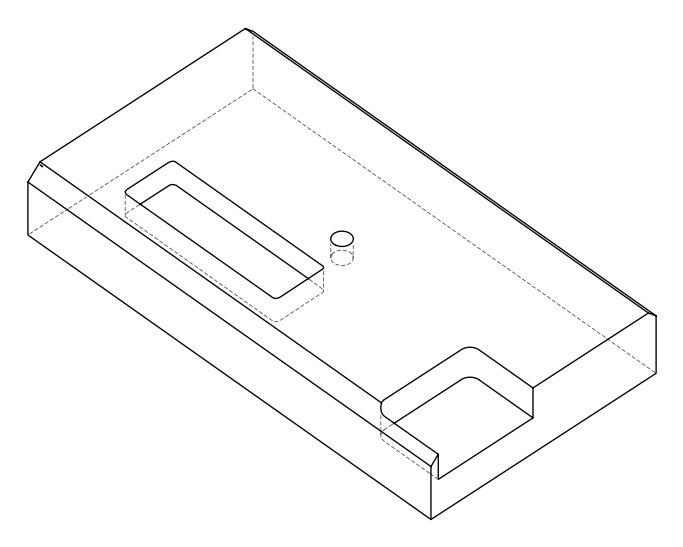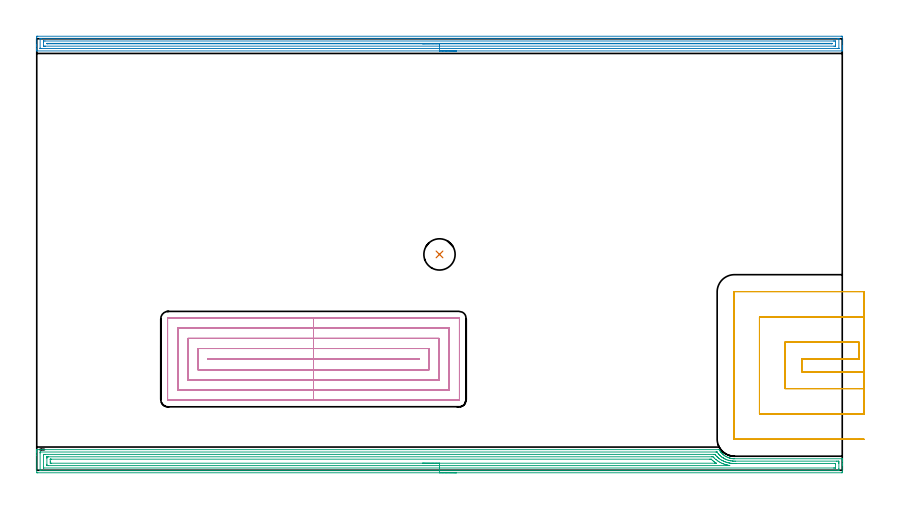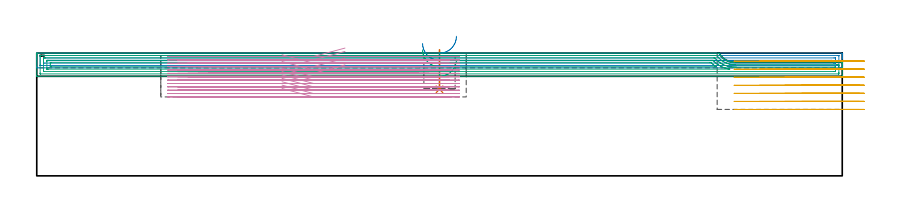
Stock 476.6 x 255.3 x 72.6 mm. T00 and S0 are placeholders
(PLAN: 5 operations, 3 tool changes, 92.8 min)
(1 INDEXABLE_INSERT_DRILL_BLIND_HOLE_FROM_SOLID | STEP1POCKET | NXT0302_008 | 0.1 min | 5682 mm3)
(2 AREA_MILL | FG_CHAMFER_SURFACE | UGT0205_001 | 15.41 min | 18037 mm3)
(3 AREA_MILL_1 | FG_CHAMFER_SURFACE_1 | UGT0205_001 | 18.26 min | 44727 mm3)
(4 MILL_RECTANGULAR_POCKET | POCKET_RECTANGULAR_STRAIGHT | NXT0201_009 | Follow Part, ap 2, ae 75% | 46.71 min | 264057 mm3)
(5 MILL_SLOT | SLOT_PARTIAL_RECTANGULAR | UGT0201_094 | Follow Part, ap 5, ae 75% | 12.31 min | 262164 mm3)
(TOOL NXT0302_008 | Index. Insert Drill 18.5mm [880-D1850L25-05] | D18.5 PA176 FL93 Z2)
(TOOL UGT0205_001 | Chamfer Mill 20 x 3 x 45 deg. | D20 FL50 Z2)
(TOOL NXT0201_009 | ENDMILL 8mm [2P460-0800-NA 1630] | D8 FL26 Z6)
(TOOL UGT0201_094 | End mill 20 mm | D20 FL38 Z4)
(OP 1 INDEXABLE_INSERT_DRILL_BLIND_HOLE_FROM_SOLID)
G17 G21 G94 G90
T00 M6
G54
G17 G0 G90 X238.3 Y127.7 S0 M3
G43 Z82.6 H1
G94 G81 G98 Z51.2 F250. R74.6
G80
M5
M2
(OP 2 AREA_MILL)
G17 G21 G94 G90
T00 M6
G54
G17 G0 G90 X248.3 Y248.1 S1061 M3
G43 Z82.6 H0
G94 G1 X248.262 Z81.728 F250.
X248.148 Z80.863
X247.959 Z80.012
X247.697 Z79.18
X247.363 Z78.374
X246.96 Z77.6
X246.492 Z76.864
X245.96 Z76.172
X245.371 Z75.529
X244.728 Z74.94
X244.036 Z74.408
X243.3 Z73.94
X242.526 Z73.537
X241.72 Z73.203
X240.888 Z72.941
X240.036 Z72.752
X239.172 Z72.638
X238.3 Z72.6
X0.174
X0.01 Y248.102 Z72.588
X0.002 Y248.254 Z72.439
X0. Y248.411 Z72.288
Y248.695 Z72.005
Y249.378 Z71.317
Y250.597 Z70.1
Y251.133 Z69.561
Y251.743 Z68.952
Y256.132 Z64.566
X0.003 Y256.4 Z64.297
X0.01 Y256.792 Z63.905
X0.217 Y256.797 Z63.902
X0.621 Y256.8 Z63.9
X475.979 Y256.799 Z63.901
X476.383 Y256.797 Z63.902
X476.59 Y256.792 Z63.905
X476.6 Y256.4 Z64.297
Y251.133 Z69.561
Y250.597 Z70.1
Y250.256 Z70.44
Y249.719 Z70.977
Y249.378 Z71.317
Y248.695 Z72.005
Y248.411 Z72.288
X476.598 Y248.254 Z72.439
X476.59 Y248.102 Z72.588
X476.426 Y248.1 Z72.6
X238.3
Y249.514 Z71.186
X2.408 Y249.515 Z71.185
X2.267 Y249.516 Z71.184
X2.05 Y249.521 Z71.179
X2.009 Y249.526 Z71.174
X2.005 Y249.556 Z71.144
X2.002 Y249.588 Z71.112
X2. Y249.778 Z70.922
X2.001 Y255.178 Z65.522
X2.004 Y255.285 Z65.415
X2.01 Y255.355 Z65.345
X2.015 Y255.38 Z65.32
X2.031 Y255.381 Z65.319
X2.408 Y255.385 Z65.315
X2.547 Y255.386 Z65.314
X474.192 Y255.385 Z65.315
X474.333 Y255.384 Z65.316
X474.55 Y255.379 Z65.321
X474.591 Y255.374 Z65.326
X474.595 Y255.344 Z65.356
X474.598 Y255.312 Z65.388
X474.6 Y255.122 Z65.578
X474.599 Y249.722 Z70.978
X474.596 Y249.615 Z71.085
X474.59 Y249.545 Z71.155
X474.585 Y249.521 Z71.18
X474.568 Y249.519 Z71.181
X474.192 Y249.515 Z71.185
X474.053 Y249.514 Z71.186
X238.3
Y250.928 Z69.772
X5.088 Y250.929 Z69.771
X4.4 Y250.932 Z69.768
X4.195 Y250.935 Z69.765
X4.01 Y250.949 Z69.751
X4.004 Y251.133 Z69.567
X4.001 Y251.324 Z69.376
X4. Y253.08 Z67.62
X4.004 Y253.767 Z66.933
X4.006 Y253.952 Z66.748
X4.018 Y253.965 Z66.735
X4.039 Y253.968 Z66.732
X4.09 Y253.97 Z66.73
X4.195 Y253.971 Z66.729
X4.88 Y253.972 Z66.728
X471.512 Y253.971 Z66.729
X472.2 Y253.968 Z66.732
X472.405 Y253.965 Z66.735
X472.59 Y253.951 Z66.749
X472.595 Y253.767 Z66.933
X472.599 Y253.576 Z67.124
X472.6 Y251.82 Z68.88
X472.596 Y251.133 Z69.567
X472.594 Y250.948 Z69.752
X472.582 Y250.935 Z69.765
X472.561 Y250.932 Z69.768
X472.51 Y250.93 Z69.77
X472.405 Y250.929 Z69.771
X471.72 Y250.928 Z69.772
X238.3
Y252.343 Z68.357
X6.319
X6.21 Y252.345 Z68.355
X6.01 Y252.352 Z68.348
X6.008 Y252.45 Z68.25
X6.01 Y252.548 Z68.152
X6.21 Y252.555 Z68.145
X6.32 Y252.557 Z68.143
X470.281
X470.39 Y252.555 Z68.145
X470.59 Y252.548 Z68.152
X470.592 Y252.45 Z68.25
X470.59 Y252.352 Z68.348
X470.39 Y252.345 Z68.355
X470.28 Y252.343 Z68.357
X238.3
X237.428 Z68.395
X236.564 Z68.509
X235.712 Z68.698
X234.88 Z68.96
X234.074 Z69.294
X233.3 Z69.697
X232.564 Z70.166
X231.872 Z70.697
X231.229 Z71.286
X230.64 Z71.929
X230.108 Z72.622
X229.64 Z73.357
X229.237 Z74.131
X228.903 Z74.937
X228.641 Z75.769
X228.452 Z76.621
X228.338 Z77.486
X228.3 Z78.357
G0 Z82.6
M5
M2
(OP 3 AREA_MILL_1)
G17 G21 G94 G90
T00 M6
G54
G17 G0 G90 X248.3 Y-1.5 S1061 M3
G43 Z82.6 H0
Z68.9
G94 G1 X248.262 Z68.028 F250.
X248.148 Z67.164
X247.959 Z66.312
X247.697 Z65.48
X247.363 Z64.674
X246.96 Z63.9
X246.492 Z63.164
X245.96 Z62.472
X245.371 Z61.829
X244.728 Z61.24
X244.036 Z60.709
X243.3 Z60.24
X242.526 Z59.837
X241.72 Z59.503
X240.888 Z59.241
X240.036 Z59.052
X239.172 Z58.938
X238.3 Z58.9
X0.621
X0.329 Y-1.497 Z58.902
X0.01 Y-1.492 Z58.906
X0. Y-1.169 Z59.229
Y8.919 Z69.314
Y10.357 Z70.753
Y10.704 Z71.099
Y11.398 Z71.798
Y11.73 Z72.13
X0.007 Y12.141 Z72.533
X0.01 Y12.197 Z72.588
X0.174 Y12.2 Z72.6
X403.603
X403.793 Y12.197 Z72.589
X403.853 Y12.112 Z72.507
X403.894 Y12.042 Z72.437
X404.013 Y11.838 Z72.238
X404.05 Y11.775 Z72.174
X404.077 Y11.728 Z72.128
X404.161 Y11.596 Z71.994
X404.353 Y11.288 Z71.688
X404.43 Y11.172 Z71.571
X404.722 Y10.781 Z71.181
X404.785 Y10.704 Z71.104
X405.029 Y10.401 Z70.799
X405.324 Y10.068 Z70.466
X405.882 Y9.514 Z69.912
X405.986 Y9.421 Z69.818
X406.217 Y9.213 Z69.612
X406.284 Y9.16 Z69.558
X406.594 Y8.915 Z69.31
X406.981 Y8.626 Z69.024
X407.11 Y8.539 Z68.938
X407.553 Y8.264 Z68.661
X408.003 Y8.007 Z68.404
X408.534 Y7.738 Z68.136
X408.671 Y7.679 Z68.078
X408.896 Y7.581 Z67.98
X409.341 Y7.412 Z67.809
X409.79 Y7.26 Z67.66
X409.858 Y7.241 Z67.641
X410.235 Y7.135 Z67.534
X410.305 Y7.119 Z67.517
X410.683 Y7.029 Z67.428
X411.129 Y6.945 Z67.344
X411.334 Y6.914 Z67.314
X411.576 Y6.879 Z67.276
X411.645 Y6.872 Z67.267
X411.809 Y6.851 Z67.249
X412.139 Y6.826 Z67.226
X412.452 Y6.811 Z67.209
X412.469 Y6.81 Z67.208
X412.539 Z67.203
X412.86 Y6.803 Z67.2
X476.426 Y6.8
X476.59 Y6.797 Z67.188
X476.593 Y6.758 Z67.15
X476.6 Y6.366 Z66.766
Y6.044 Z66.444
Y5.35 Z65.745
Y4.111 Z64.508
Y3.565 Z63.96
Y2.946 Z63.341
Y-0.896 Z59.501
X476.598 Y-1.171 Z59.226
X476.59 Y-1.492 Z58.906
X476.269 Y-1.499 Z58.899
X238.3 Y-1.5 Z58.9
Y-0.086 Z60.314
X2.326 Y-0.085 Z60.315
X2.162 Y-0.082 Z60.318
X2.054 Y-0.079 Z60.321
X2.009 Y-0.073 Z60.327
X2.007 Y-0.061 Z60.339
X2.004 Y-0.004 Z60.396
X2. Y0.403 Z60.803
Y10.218 Z70.618
X2.004 Y10.704 Z71.104
X2.007 Y10.754 Z71.154
X2.009 Y10.774 Z71.174
X2.081 Y10.779 Z71.179
X2.244 Y10.784 Z71.184
X2.326 Y10.785 Z71.185
X401.898 Y10.786 Z71.186
X402.062 Y10.785 Z71.185
X402.389 Y10.78 Z71.18
X402.476 Y10.778 Z71.178
X402.483 Y10.771 Z71.171
X402.501 Y10.749 Z71.149
X402.534 Y10.704 Z71.104
X402.71 Y10.457 Z70.857
X403.213 Y9.812 Z70.212
X403.603 Y9.357 Z69.757
X404.037 Y8.919 Z69.319
X404.497 Y8.482 Z68.882
X405.044 Y8.027 Z68.427
X405.39 Y7.764 Z68.164
X405.612 Y7.604 Z68.004
X406.193 Y7.226 Z67.626
X406.284 Y7.17 Z67.57
X406.298 Y7.162 Z67.562
X406.347 Y7.135 Z67.535
X406.884 Y6.842 Z67.242
X407.177 Y6.693 Z67.093
X407.482 Y6.543 Z66.943
X407.994 Y6.319 Z66.719
X408.071 Y6.289 Z66.689
X408.09 Y6.281 Z66.681
X408.196 Y6.242 Z66.642
X408.965 Y5.979 Z66.379
X409.335 Y5.872 Z66.272
X409.858 Y5.74 Z66.14
X410.033 Y5.698 Z66.098
X410.637 Y5.58 Z65.98
X410.752 Y5.561 Z65.961
X411.541 Y5.454 Z65.854
X411.645 Y5.445 Z65.845
X412.494 Y5.395 Z65.795
X412.539 Y5.394 Z65.794
X413.395 Y5.387 Z65.787
X473.263 Y5.386 Z65.786
X474.159 Y5.384 Z65.784
X474.192 Y5.382 Z65.782
X474.59 Y5.35 Z65.75
X474.597 Y4.946 Z65.346
X474.599 Y4.458 Z64.858
X474.6 Y4.051 Z64.451
Y0.888 Z61.288
Y0.482 Z60.882
X474.596 Y-0.004 Z60.396
X474.593 Y-0.054 Z60.346
X474.591 Y-0.074 Z60.326
X474.519 Y-0.079 Z60.321
X474.356 Y-0.084 Z60.316
X474.274 Y-0.085 Z60.315
X238.3 Y-0.086 Z60.314
Y1.328 Z61.728
X4.195 Y1.329 Z61.729
X4.044 Y1.33 Z61.73
X4.019 Y1.332 Z61.732
X4.013 Y1.334 Z61.734
X4.01 Y1.354 Z61.754
X4.004 Y1.457 Z61.857
X4.001 Y1.586 Z61.986
X4. Y1.781 Z62.181
X4.001 Y9.113 Z69.513
X4.007 Y9.308 Z69.708
X4.01 Y9.359 Z69.759
X4.028 Y9.365 Z69.765
X4.082 Y9.367 Z69.767
X4.195 Y9.37 Z69.77
X4.636 Y9.371 Z69.771
X5.088
X400.47
X400.923 Y9.37 Z69.77
X401.074 Y9.368 Z69.768
X401.193 Y9.364 Z69.764
X401.263 Y9.357 Z69.757
X401.307 Y9.305 Z69.705
X401.636 Y8.919 Z69.319
X401.816 Y8.713 Z69.113
X402.483 Y8.027 Z68.427
X402.71 Y7.809 Z68.209
X403.065 Y7.489 Z67.889
X403.486 Y7.135 Z67.535
X403.603 Y7.04 Z67.44
X403.999 Y6.739 Z67.139
X404.497 Y6.41 Z66.81
X404.762 Y6.242 Z66.642
X405.39 Y5.874 Z66.274
X405.659 Y5.724 Z66.124
X406.182 Y5.452 Z65.852
X406.284 Y5.403 Z65.803
X406.399 Y5.35 Z65.75
X407.177 Y5.03 Z65.43
X407.682 Y4.846 Z65.246
X408.071 Y4.714 Z65.114
X408.961 Y4.458 Z64.858
X408.965 Y4.457 Z64.857
X409.477 Y4.34 Z64.74
X409.858 Y4.264 Z64.664
X410.097 Y4.219 Z64.619
X410.752 Y4.123 Z64.523
X411.14 Y4.07 Z64.47
X411.645 Y4.029 Z64.429
X412.1 Y4.003 Z64.403
X412.539 Y3.985 Z64.385
X413.019 Y3.978 Z64.378
X413.432 Y3.975 Z64.375
X413.917 Y3.973 Z64.373
X471.999 Y3.971 Z64.371
X472.405 Y3.969 Z64.369
X472.54 Y3.967 Z64.367
X472.581 Y3.965 Z64.365
X472.59 Y3.889 Z64.289
X472.595 Y3.76 Z64.16
X472.599 Y3.565 Z63.965
X472.6 Y3.371 Z63.771
X472.599 Y1.587 Z61.987
X472.593 Y1.392 Z61.792
X472.59 Y1.341 Z61.741
X472.572 Y1.335 Z61.735
X472.518 Y1.333 Z61.733
X472.405 Y1.33 Z61.73
X471.964 Y1.329 Z61.729
X471.512 Y1.328 Z61.728
X238.3
Y2.743 Z63.143
X6.805
X6.045 Y2.75 Z63.15
X6.01 Y2.753 Z63.153
X6.007 Y2.8 Z63.2
X6.003 Y2.907 Z63.307
X6.001 Y3.12 Z63.52
X6. Y3.547 Z63.947
Y7.116 Z67.516
X6.001 Y7.572 Z67.972
X6.003 Y7.79 Z68.19
X6.007 Y7.899 Z68.299
X6.01 Y7.948 Z68.348
X6.058 Y7.951 Z68.351
X6.875 Y7.957 Z68.357
X6.945
X399.206
X400.029 Y7.951 Z68.351
X400.106 Y7.95 Z68.35
X400.318 Y7.739 Z68.139
X400.536 Y7.521 Z67.921
X400.917 Y7.135 Z67.535
X400.923 Y7.129 Z67.529
X401.038 Y7.02 Z67.42
X401.816 Y6.34 Z66.74
X401.938 Y6.242 Z66.642
X402.71 Y5.663 Z66.063
X403.174 Y5.35 Z65.75
X403.603 Y5.085 Z65.485
X404.257 Y4.698 Z65.098
X404.497 Y4.57 Z64.97
X404.716 Y4.458 Z64.858
X405.39 Y4.133 Z64.533
X405.957 Y3.892 Z64.292
X406.284 Y3.765 Z64.165
X406.829 Y3.565 Z63.965
X407.177 Y3.447 Z63.847
X407.353 Y3.39 Z63.79
X407.829 Y3.256 Z63.656
X408.071 Y3.19 Z63.59
X408.579 Y3.058 Z63.458
X408.772 Y3.013 Z63.413
X408.965 Y2.973 Z63.373
X409.703 Y2.828 Z63.228
X409.817 Y2.807 Z63.207
X409.858 Y2.798 Z63.198
X410.063 Y2.749 Z63.149
X409.858 Y2.745 Z63.145
X409.788 Y2.743 Z63.143
X238.3
Y4.157 Z64.557
X8.662 Y4.158 Z64.558
X8.066 Y4.161 Z64.561
X8.024 Y4.164 Z64.564
X8.01 Y4.172 Z64.572
X8.004 Y4.223 Z64.623
X8.002 Y4.458 Z64.858
X8. Y5.119 Z65.519
Y6.242 Z66.642
X8.001 Y6.408 Z66.808
X8.002 Y6.49 Z66.89
X8.006 Y6.531 Z66.931
X8.009 Y6.535 Z66.935
X8.021 Y6.538 Z66.938
X8.06 Y6.541 Z66.941
X8.362 Y6.543 Z66.943
X8.662
X398.242
X398.837 Y6.541 Z66.941
X398.985 Y6.538 Z66.938
X399.055 Y6.536 Z66.936
X399.136 Y6.465 Z66.865
X399.375 Y6.242 Z66.642
X400.029 Y5.658 Z66.058
X400.387 Y5.35 Z65.75
X400.923 Y4.943 Z65.343
X401.596 Y4.458 Z64.858
X402.021 Y4.163 Z64.563
X401.965 Y4.16 Z64.56
X401.914 Y4.158 Z64.558
X401.816 Y4.157 Z64.557
X401.224
X238.3
X237.428 Z64.595
X236.564 Z64.709
X235.712 Z64.898
X234.88 Z65.16
X234.074 Z65.494
X233.3 Z65.897
X232.564 Z66.365
X231.872 Z66.896
X231.229 Z67.486
X230.64 Z68.129
X230.108 Z68.821
X229.64 Z69.557
X229.237 Z70.331
X228.903 Z71.137
X228.641 Z71.969
X228.452 Z72.82
X228.338 Z73.685
X228.3 Z74.557
G0 Z82.6
M5
M2
(OP 4 MILL_RECTANGULAR_POCKET)
G17 G21 G94 G90
T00 M6
G54
G17 G0 G90 X182.382 Y66. S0 M3
G43 Z82.6 H1
Z75.6
G94 G1 X163.75 Z70.608 F250.
X101.4 F500.
Y65.5
X226.1
Y66.
X163.75
Y72.
X95.4
Y59.5
X232.1
Y72.
X163.75
Y78.
X89.4
Y53.5
X238.1
Y78.
X163.75
Y84.
X83.4
Y47.5
X244.1
Y84.
X163.75
Y90.
X77.7
G3 X77.4 Y89.7 R0.3
G1 Y41.8
G3 X77.7 Y41.5 R0.3
G1 X249.8
G3 X250.1 Y41.8 R0.3
G1 Y89.7
G3 X249.8 Y90. R0.3
G1 X163.75
X162.75
G0 X182.382 Y66. Z73.608
G1 X163.75 Z68.615 F250.
X101.4 F500.
Y65.5
X226.1
Y66.
X163.75
Y72.
X95.4
Y59.5
X232.1
Y72.
X163.75
Y78.
X89.4
Y53.5
X238.1
Y78.
X163.75
Y84.
X83.4
Y47.5
X244.1
Y84.
X163.75
Y90.
X77.7
G3 X77.4 Y89.7 R0.3
G1 Y41.8
G3 X77.7 Y41.5 R0.3
G1 X249.8
G3 X250.1 Y41.8 R0.3
G1 Y89.7
G3 X249.8 Y90. R0.3
G1 X163.75
X162.75
G0 X145.118 Y65.5 Z71.615
G1 X163.75 Z66.623 F250.
X226.1 F500.
Y66.
X101.4
Y65.5
X163.75
Y59.5
X232.1
Y72.
X95.4
Y59.5
X163.75
Y53.5
X238.1
Y78.
X89.4
Y53.5
X163.75
Y47.5
X244.1
Y84.
X83.4
Y47.5
X163.75
Y41.5
X249.8
G3 X250.1 Y41.8 R0.3
G1 Y89.7
G3 X249.8 Y90. R0.3
G1 X77.7
G3 X77.4 Y89.7 R0.3
G1 Y41.8
G3 X77.7 Y41.5 R0.3
G1 X163.75
X164.75
G0 X182.382 Y66. Z69.623
G1 X163.75 Z64.631 F250.
X101.4 F500.
Y65.5
X226.1
Y66.
X163.75
Y72.
X95.4
Y59.5
X232.1
Y72.
X163.75
Y78.
X89.4
Y53.5
X238.1
Y78.
X163.75
Y84.
X83.4
Y47.5
X244.1
Y84.
X163.75
Y90.
X77.7
G3 X77.4 Y89.7 R0.3
G1 Y41.8
G3 X77.7 Y41.5 R0.3
G1 X249.8
G3 X250.1 Y41.8 R0.3
G1 Y89.7
G3 X249.8 Y90. R0.3
G1 X163.75
X162.75
G0 X145.118 Y65.5 Z67.631
G1 X163.75 Z62.638 F250.
X226.1 F500.
Y66.
X101.4
Y65.5
X163.75
Y59.5
X232.1
Y72.
X95.4
Y59.5
X163.75
Y53.5
X238.1
Y78.
X89.4
Y53.5
X163.75
Y47.5
X244.1
Y84.
X83.4
Y47.5
X163.75
Y41.5
X249.8
G3 X250.1 Y41.8 R0.3
G1 Y89.7
G3 X249.8 Y90. R0.3
G1 X77.7
G3 X77.4 Y89.7 R0.3
G1 Y41.8
G3 X77.7 Y41.5 R0.3
G1 X163.75
X164.75
G0 X182.382 Y66. Z65.638
G1 X163.75 Z60.646 F250.
X101.4 F500.
Y65.5
X226.1
Y66.
X163.75
Y72.
X95.4
Y59.5
X232.1
Y72.
X163.75
Y78.
X89.4
Y53.5
X238.1
Y78.
X163.75
Y84.
X83.4
Y47.5
X244.1
Y84.
X163.75
Y90.
X77.7
G3 X77.4 Y89.7 R0.3
G1 Y41.8
G3 X77.7 Y41.5 R0.3
G1 X249.8
G3 X250.1 Y41.8 R0.3
G1 Y89.7
G3 X249.8 Y90. R0.3
G1 X163.75
X162.75
G0 X145.118 Y65.5 Z63.646
G1 X163.75 Z58.654 F250.
X226.1 F500.
Y66.
X101.4
Y65.5
X163.75
Y59.5
X232.1
Y72.
X95.4
Y59.5
X163.75
Y53.5
X238.1
Y78.
X89.4
Y53.5
X163.75
Y47.5
X244.1
Y84.
X83.4
Y47.5
X163.75
Y41.5
X249.8
G3 X250.1 Y41.8 R0.3
G1 Y89.7
G3 X249.8 Y90. R0.3
G1 X77.7
G3 X77.4 Y89.7 R0.3
G1 Y41.8
G3 X77.7 Y41.5 R0.3
G1 X163.75
X164.75
G0 X145.118 Y65.5 Z61.654
G1 X163.75 Z56.662 F250.
X226.1 F500.
Y66.
X101.4
Y65.5
X163.75
Y59.5
X232.1
Y72.
X95.4
Y59.5
X163.75
Y53.5
X238.1
Y78.
X89.4
Y53.5
X163.75
Y47.5
X244.1
Y84.
X83.4
Y47.5
X163.75
Y41.5
X249.8
G3 X250.1 Y41.8 R0.3
G1 Y89.7
G3 X249.8 Y90. R0.3
G1 X77.7
G3 X77.4 Y89.7 R0.3
G1 Y41.8
G3 X77.7 Y41.5 R0.3
G1 X163.75
X164.75
G0 X145.118 Y65.5 Z59.662
G1 X163.75 Z54.669 F250.
X226.1 F500.
Y66.
X101.4
Y65.5
X163.75
Y59.5
X232.1
Y72.
X95.4
Y59.5
X163.75
Y53.5
X238.1
Y78.
X89.4
Y53.5
X163.75
Y47.5
X244.1
Y84.
X83.4
Y47.5
X163.75
Y41.5
X249.8
G3 X250.1 Y41.8 R0.3
G1 Y89.7
G3 X249.8 Y90. R0.3
G1 X77.7
G3 X77.4 Y89.7 R0.3
G1 Y41.8
G3 X77.7 Y41.5 R0.3
G1 X163.75
X164.75
G0 X145.118 Y65.5 Z57.669
G1 X163.75 Z52.677 F250.
X226.1 F500.
Y66.
X101.4
Y65.5
X163.75
Y59.5
X232.1
Y72.
X95.4
Y59.5
X163.75
Y53.5
X238.1
Y78.
X89.4
Y53.5
X163.75
Y47.5
X244.1
Y84.
X83.4
Y47.5
X163.75
Y41.5
X249.8
G3 X250.1 Y41.8 R0.3
G1 Y89.7
G3 X249.8 Y90. R0.3
G1 X77.7
G3 X77.4 Y89.7 R0.3
G1 Y41.8
G3 X77.7 Y41.5 R0.3
G1 X163.75
X164.75
G0 X145.118 Y65.5 Z55.677
G1 X163.75 Z50.685 F250.
X226.1 F500.
Y66.
X101.4
Y65.5
X163.75
Y59.5
X232.1
Y72.
X95.4
Y59.5
X163.75
Y53.5
X238.1
Y78.
X89.4
Y53.5
X163.75
Y47.5
X244.1
Y84.
X83.4
Y47.5
X163.75
Y41.5
X249.8
G3 X250.1 Y41.8 R0.3
G1 Y89.7
G3 X249.8 Y90. R0.3
G1 X77.7
G3 X77.4 Y89.7 R0.3
G1 Y41.8
G3 X77.7 Y41.5 R0.3
G1 X163.75
X164.75
G0 X145.118 Y65.5 Z53.685
G1 X163.75 Z48.692 F250.
X226.1 F500.
Y66.
X101.4
Y65.5
X163.75
Y59.5
X232.1
Y72.
X95.4
Y59.5
X163.75
Y53.5
X238.1
Y78.
X89.4
Y53.5
X163.75
Y47.5
X244.1
Y84.
X83.4
Y47.5
X163.75
Y41.5
X249.8
G3 X250.1 Y41.8 R0.3
G1 Y89.7
G3 X249.8 Y90. R0.3
G1 X77.7
G3 X77.4 Y89.7 R0.3
G1 Y41.8
G3 X77.7 Y41.5 R0.3
G1 X163.75
X164.75
G0 X145.118 Y65.5 Z51.692
G1 X163.75 Z46.7 F250.
X226.1 F500.
Y66.
X101.4
Y65.5
X163.75
Y59.5
X232.1
Y72.
X95.4
Y59.5
X163.75
Y53.5
X238.1
Y78.
X89.4
Y53.5
X163.75
Y47.5
X244.1
Y84.
X83.4
Y47.5
X163.75
Y41.5
X249.8
G3 X250.1 Y41.8 R0.3
G1 Y89.7
G3 X249.8 Y90. R0.3
G1 X77.7
G3 X77.4 Y89.7 R0.3
G1 Y41.8
G3 X77.7 Y41.5 R0.3
G1 X163.75
X164.75
G0 Z82.6
M5
M2
(OP 5 MILL_SLOT)
G17 G21 G94 G90
T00 M6
G54
G17 G0 G90 X489.6 Y58.3 S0 M3
G43 Z82.6 H0
Z67.843
G94 G1 X486.6 F250.
X452.6 F500.
Y65.7
X486.6
Y75.7
X442.6
Y48.3
X486.6
X489.6 F250.
Y90.7
X486.6
X427.6 F500.
Y33.3
X486.6
X489.6 F250.
Y105.7
X486.6
X412.8 F500.
G3 X412.6 Y105.5 R0.2
G1 Y18.5
G3 X412.8 Y18.3 R0.2
G1 X486.6
X489.6 F250.
G0 Y58.3 Z63.086
G1 X486.6
X452.6 F500.
Y65.7
X486.6
Y75.7
X442.6
Y48.3
X486.6
X489.6 F250.
Y90.7
X486.6
X427.6 F500.
Y33.3
X486.6
X489.6 F250.
Y105.7
X486.6
X412.8 F500.
G3 X412.6 Y105.5 R0.2
G1 Y18.5
G3 X412.8 Y18.3 R0.2
G1 X486.6
X489.6 F250.
G0 Y58.3 Z58.329
G1 X486.6
X452.6 F500.
Y65.7
X486.6
Y75.7
X442.6
Y48.3
X486.6
X489.6 F250.
Y90.7
X486.6
X427.6 F500.
Y33.3
X486.6
X489.6 F250.
Y105.7
X486.6
X412.8 F500.
G3 X412.6 Y105.5 R0.2
G1 Y18.5
G3 X412.8 Y18.3 R0.2
G1 X486.6
X489.6 F250.
G0 Y58.3 Z53.571
G1 X486.6
X452.6 F500.
Y65.7
X486.6
Y75.7
X442.6
Y48.3
X486.6
X489.6 F250.
Y90.7
X486.6
X427.6 F500.
Y33.3
X486.6
X489.6 F250.
Y105.7
X486.6
X412.8 F500.
G3 X412.6 Y105.5 R0.2
G1 Y18.5
G3 X412.8 Y18.3 R0.2
G1 X486.6
X489.6 F250.
G0 Y58.3 Z48.814
G1 X486.6
X452.6 F500.
Y65.7
X486.6
Y75.7
X442.6
Y48.3
X486.6
X489.6 F250.
Y90.7
X486.6
X427.6 F500.
Y33.3
X486.6
X489.6 F250.
Y105.7
X486.6
X412.8 F500.
G3 X412.6 Y105.5 R0.2
G1 Y18.5
G3 X412.8 Y18.3 R0.2
G1 X486.6
X489.6 F250.
G0 Y58.3 Z44.057
G1 X486.6
X452.6 F500.
Y65.7
X486.6
Y75.7
X442.6
Y48.3
X486.6
X489.6 F250.
Y90.7
X486.6
X427.6 F500.
Y33.3
X486.6
X489.6 F250.
Y105.7
X486.6
X412.8 F500.
G3 X412.6 Y105.5 R0.2
G1 Y18.5
G3 X412.8 Y18.3 R0.2
G1 X486.6
X489.6 F250.
G0 Y58.3 Z39.3
G1 X486.6
X452.6 F500.
Y65.7
X486.6
Y75.7
X442.6
Y48.3
X486.6
X489.6 F250.
Y90.7
X486.6
X427.6 F500.
Y33.3
X486.6
X489.6 F250.
Y105.7
X486.6
X412.8 F500.
G3 X412.6 Y105.5 R0.2
G1 Y18.5
G3 X412.8 Y18.3 R0.2
G1 X486.6
X489.6 F250.
G0 Z82.6
M5
M2
